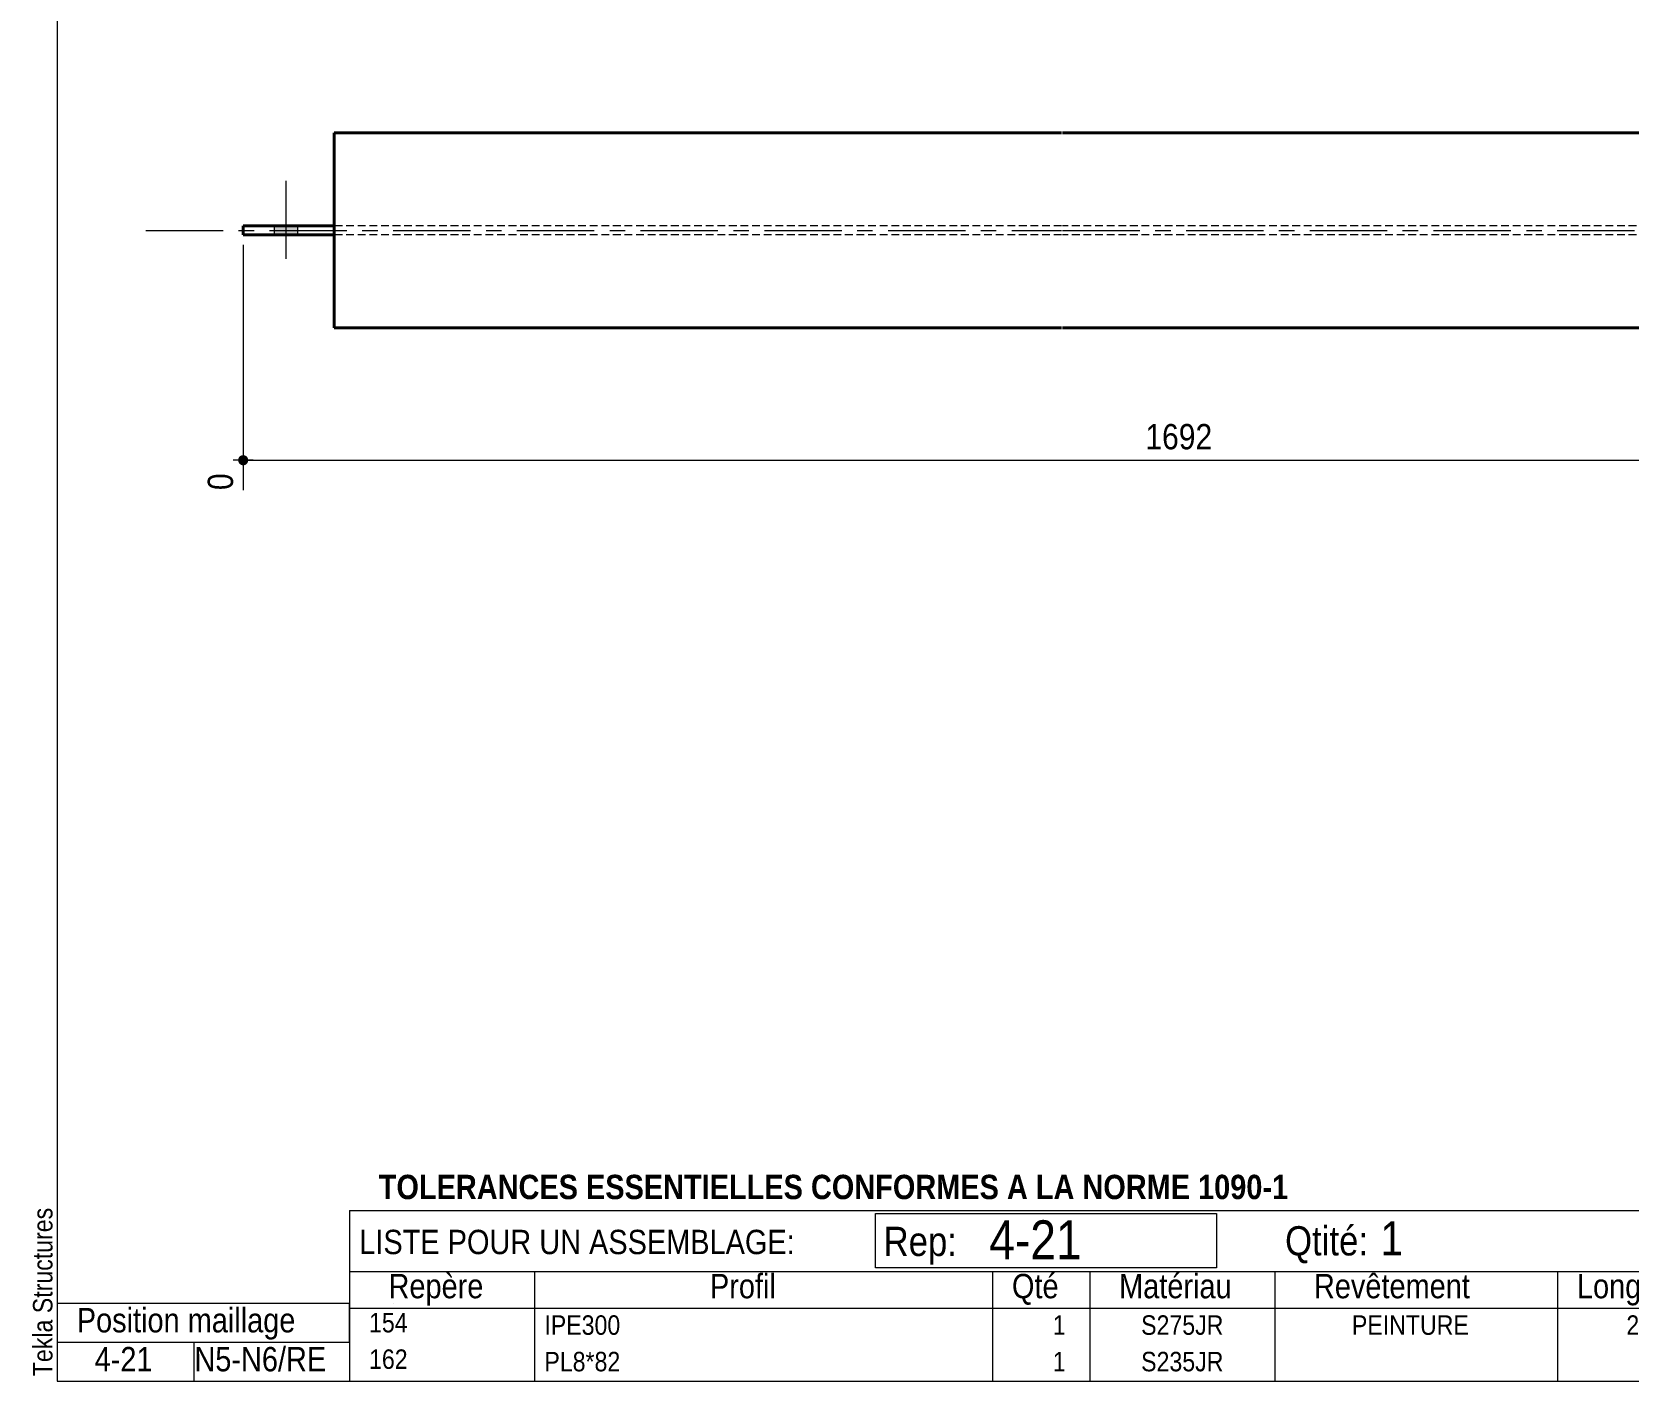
# Model space of a CAD drawing. Header units: millimetres. Extents: x 2 to 410, y 5 to 282.
# Drawn here: x 2.4 to 166.2, y 5 to 143.5 of the extents above; entities that cross this region are included whole.
import ezdxf

# ---------------------------------------------------------------- set-up
doc = ezdxf.new("R2010")
doc.units = ezdxf.units.MM
doc.linetypes.add('AXES', pattern=[12.7, 7.9375, -1.5875, 1.5875, -1.5875])
doc.linetypes.add('CACHE2', pattern=[1.190625, 0.79375, -0.396875])
for name, color, linetype, lineweight in [('Autre type objet', 1, 'Continuous', 0), ('Axe', 1, 'Continuous', 0), ('Boulon', 7, 'Continuous', 0), ('Cache', 7, 'Continuous', 0), ('Cotation', 7, 'Continuous', 0), ('Feuille dessin', 5, 'Continuous', 0), ('Piece', 2, 'Continuous', 0)]:
    doc.layers.add(name, color=color, linetype=linetype, lineweight=lineweight)
doc.styles.add('ARIAL', font='ARIAL.TTF')
doc.styles.add('ARIAL_BOLD', font='ARIALBD.TTF')
doc.styles.add('ARIAL_NARROW', font='ARIAL.TTF')

# ---------------------------------------------------------------- blocks, each defined once
blk = doc.blocks.new('*A11')
at = {"layer": 'Boulon'}
blk.add_hatch(color=256, dxfattribs=at).paths.add_polyline_path([(29.68, 123.6), (29.68, 122.66), (27.28, 122.66), (27.28, 123.6)], flags=17)
blk.add_hatch(color=256, dxfattribs=at).paths.add_polyline_path([(29.68, 123.6), (29.68, 122.66), (27.28, 122.66), (27.28, 123.6)], flags=17)
blk.add_hatch(color=256, dxfattribs=at).paths.add_polyline_path([(29.68, 123.6), (29.68, 122.66), (27.28, 122.66), (27.28, 123.6)], flags=17)
at = {"layer": 'Boulon', "linetype": 'Continuous', "lineweight": 0}
for p, q in [((28.48, 120.2), (28.48, 128.2)), ((28.48, 120.2), (28.48, 128.2)), ((28.48, 120.2), (28.48, 128.2)), ((27.28, 122.66), (27.28, 123.6)), ((27.28, 122.66), (27.28, 123.6)), ((27.28, 122.66), (27.28, 123.6)), ((29.68, 122.66), (29.68, 123.6)), ((29.68, 122.66), (29.68, 123.6)), ((29.68, 122.66), (29.68, 123.6))]:
    blk.add_line(p, q, dxfattribs=at)
blk = doc.blocks.new('*A17')
at = {"layer": 'Axe', "color": 1, "linetype": 'AXES', "lineweight": 15}
for p, q in [((14.082024, 123.128857), (108.081611, 123.128857)), ((108.181611, 123.128857), (391.364735, 123.128857))]:
    blk.add_line(p, q, dxfattribs=at)
at = {"layer": 'Cache', "color": 7, "linetype": 'CACHE2', "lineweight": 20}
for p, q in [((108.081611, 123.60219), (33.414945, 123.60219)), ((370.697986, 123.60219), (108.181611, 123.60219)), ((108.081611, 122.655524), (33.414945, 122.655524)), ((370.697986, 122.655524), (108.181611, 122.655524))]:
    blk.add_line(p, q, dxfattribs=at)
at = {"layer": 'Piece', "color": 2, "linetype": 'Continuous', "lineweight": 40}
for p, q in [((33.414945, 113.128857), (33.414945, 133.128857)), ((33.414945, 133.128857), (108.081611, 133.128857)), ((108.181611, 133.128857), (370.697986, 133.128857)), ((33.414945, 123.60219), (24.082024, 123.60219)), ((24.082024, 123.60219), (24.082024, 122.655524)), ((24.082024, 122.655524), (33.414945, 122.655524)), ((108.081611, 113.128857), (33.414945, 113.128857)), ((370.697986, 113.128857), (108.181611, 113.128857))]:
    blk.add_line(p, q, dxfattribs=at)
blk = doc.blocks.new('*A19')
at = {"layer": 'Feuille dessin', "linetype": 'Continuous', "lineweight": 0}
for p, q in [((5, 282), (5, 5)), ((5, 5), (405, 5))]:
    blk.add_line(p, q, dxfattribs=at)
at = {"layer": 'Feuille dessin', "style": 'ARIAL', "width": 0.85}
blk.add_text('Tekla Structures', height=2, rotation=90, dxfattribs=at).set_placement((4.5, 5.5))
blk = doc.blocks.new('*A22')
at = {"layer": 'Autre type objet', "linetype": 'Continuous', "lineweight": 0}
for p, q in [((35, 22.526986), (220, 22.526986)), ((35.000031, 22.526887), (35, 12.5)), ((89, 22.192397), (124, 22.192397)), ((89, 16.624117), (89, 22.192397)), ((124, 22.192397), (124, 16.624117)), ((124, 16.624117), (89, 16.624117)), ((35, 16.25), (220, 16.25)), ((54, 16.25), (54, 12.5)), ((101, 16.25), (101, 12.5)), ((111, 16.25), (111, 12.5)), ((130, 16.25), (130, 12.5)), ((159, 16.25), (159, 12.5)), ((35, 12.5), (220, 12.5)), ((35, 12.5), (35, 8.75)), ((54, 12.5), (54, 8.75)), ((101, 12.5), (101, 8.75)), ((111, 12.5), (111, 8.75)), ((130, 12.5), (130, 8.75)), ((159, 12.5), (159, 8.75)), ((35, 8.75), (35, 5)), ((54, 8.75), (54, 5)), ((101, 8.75), (101, 5)), ((111, 8.75), (111, 5)), ((130, 8.75), (130, 5)), ((159, 8.75), (159, 5))]:
    blk.add_line(p, q, dxfattribs=at)
at = {"layer": 'Autre type objet', "width": 0.85}
for s, height, style, p in [('TOLERANCES ESSENTIELLES CONFORMES A LA NORME 1090-1', 2.5, 'ARIAL_BOLD', (38, 23.677143)), ('4-21', 4, 'ARIAL', (100.65625, 17.5)), ('1', 3.5, 'ARIAL', (140.83694, 17.899058)), ('LISTE POUR UN ASSEMBLAGE:', 2.5, 'ARIAL', (36, 18.028635)), ('Rep:', 3, 'ARIAL_NARROW', (89.824804, 17.841901)), ('Qtité:', 3, 'ARIAL', (131.03794, 17.899058)), ('Repère', 2.5, 'ARIAL', (39, 13.5)), ('Profil', 2.5, 'ARIAL', (72, 13.5)), ('Qté', 2.5, 'ARIAL', (103, 13.5)), ('Matériau', 2.5, 'ARIAL', (114, 13.5)), ('Revêtement', 2.5, 'ARIAL', (134, 13.5)), ('Longueur', 2.5, 'ARIAL', (161, 13.5)), ('154', 2, 'ARIAL', (37, 10)), ('IPE300', 2, 'ARIAL', (55, 9.75)), ('1', 2, 'ARIAL', (107.186523, 9.75)), ('S275JR', 2, 'ARIAL', (116.259277, 9.75)), ('PEINTURE', 2, 'ARIAL', (137.896973, 9.75)), ('2925', 2, 'ARIAL', (166.070312, 9.75)), ('162', 2, 'ARIAL', (37, 6.25)), ('PL8*82', 2, 'ARIAL', (55, 6)), ('1', 2, 'ARIAL', (107.186523, 6)), ('S235JR', 2, 'ARIAL', (116.259277, 6))]:
    blk.add_text(s, height=height, dxfattribs=dict(at, style=style)).set_placement(p)
blk = doc.blocks.new('*A24')
at = {"layer": 'Autre type objet', "linetype": 'Continuous', "lineweight": 0}
for p, q in [((5, 13), (5, 9)), ((5, 13), (35, 13)), ((35, 9), (35, 13)), ((39.5, 13), (39.5, 13)), ((5, 9), (35, 9)), ((5, 9), (5, 5)), ((19, 9), (19, 5)), ((35, 9), (35, 5)), ((5, 5), (35, 5))]:
    blk.add_line(p, q, dxfattribs=at)
at = {"layer": 'Autre type objet', "style": 'ARIAL', "width": 0.85}
for s, p in [('Position maillage', (7, 10)), ('4-21', (8.83374, 6)), ('N5-N6/RE', (19.074707, 6))]:
    blk.add_text(s, height=2.5, dxfattribs=at).set_placement(p)
blk = doc.blocks.new('*A51')
at = {"layer": 'Cotation'}
blk.add_hatch(color=256, dxfattribs=at).paths.add_polyline_path([(24.06, 99.02), (24.03, 99.02), (24.01, 99.02), (23.98, 99.02), (23.96, 99.03), (23.93, 99.04), (23.91, 99.04), (23.88, 99.05), (23.86, 99.06), (23.84, 99.08), (23.82, 99.09), (23.79, 99.1), (23.77, 99.12), (23.75, 99.13), (23.73, 99.15), (23.71, 99.17), (23.7, 99.19), (23.68, 99.2), (23.66, 99.22), (23.65, 99.25), (23.64, 99.27), (23.62, 99.29), (23.61, 99.31), (23.6, 99.34), (23.59, 99.36), (23.58, 99.38), (23.58, 99.41), (23.57, 99.43), (23.57, 99.46), (23.57, 99.48), (23.56, 99.51), (23.56, 99.53), (23.56, 99.56), (23.57, 99.59), (23.57, 99.61), (23.57, 99.64), (23.58, 99.66), (23.58, 99.69), (23.59, 99.71), (23.6, 99.73), (23.61, 99.76), (23.62, 99.78), (23.64, 99.8), (23.65, 99.82), (23.66, 99.84), (23.68, 99.86), (23.7, 99.88), (23.71, 99.9), (23.73, 99.92), (23.75, 99.94), (23.77, 99.95), (23.79, 99.97), (23.82, 99.98), (23.84, 99.99), (23.86, 100), (23.88, 100.01), (23.91, 100.02), (23.93, 100.03), (23.96, 100.04), (23.98, 100.04), (24.01, 100.05), (24.03, 100.05), (24.06, 100.05), (24.08, 100.05), (24.11, 100.05), (24.13, 100.05), (24.16, 100.05), (24.18, 100.04), (24.21, 100.04), (24.23, 100.03), (24.26, 100.02), (24.28, 100.01), (24.3, 100), (24.33, 99.99), (24.35, 99.98), (24.37, 99.97), (24.39, 99.95), (24.41, 99.94), (24.43, 99.92), (24.45, 99.9), (24.47, 99.88), (24.48, 99.86), (24.5, 99.84), (24.51, 99.82), (24.53, 99.8), (24.54, 99.78), (24.55, 99.76), (24.56, 99.73), (24.57, 99.71), (24.58, 99.69), (24.59, 99.66), (24.59, 99.64), (24.6, 99.61), (24.6, 99.59), (24.6, 99.56), (24.6, 99.53), (24.6, 99.51), (24.6, 99.48), (24.6, 99.46), (24.59, 99.43), (24.59, 99.41), (24.58, 99.38), (24.57, 99.36), (24.56, 99.34), (24.55, 99.31), (24.54, 99.29), (24.53, 99.27), (24.51, 99.25), (24.5, 99.22), (24.48, 99.2), (24.47, 99.19), (24.45, 99.17), (24.43, 99.15), (24.41, 99.13), (24.39, 99.12), (24.37, 99.1), (24.35, 99.09), (24.33, 99.08), (24.3, 99.06), (24.28, 99.05), (24.26, 99.04), (24.23, 99.04), (24.21, 99.03), (24.18, 99.02), (24.16, 99.02), (24.13, 99.02), (24.11, 99.02), (24.08, 99.01)], flags=17)
at = {"layer": 'Cotation', "linetype": 'Continuous', "lineweight": 0}
for p, q in [((24.08, 121.66), (24.08, 96.47)), ((24.08, 100.57), (24.08, 98.49)), ((25.12, 99.53), (23.04, 99.53)), ((24.08, 99.53), (23.04, 99.53)), ((24.08, 99.53), (217, 99.53))]:
    blk.add_line(p, q, dxfattribs=at)
at = {"layer": 'Cotation'}
blk.add_point((24.08, 99.53), dxfattribs=at)
at = {"layer": 'Cotation', "style": 'ARIAL', "width": 0.85}
blk.add_text('1692', height=2.6, dxfattribs=at).set_placement((116.69, 100.65))
blk.add_text('0', height=2.6, rotation=90.0002, dxfattribs=at).set_placement((23.04, 96.47))

msp = doc.modelspace()

# ---------------------------------------------------------------- block references
at = {"lineweight": 0}
for name in ['*A19', '*A17', '*A11', '*A51', '*A22', '*A24']:
    msp.add_blockref(name, (0, 0), dxfattribs=at)

doc.saveas('drawing.dxf')
